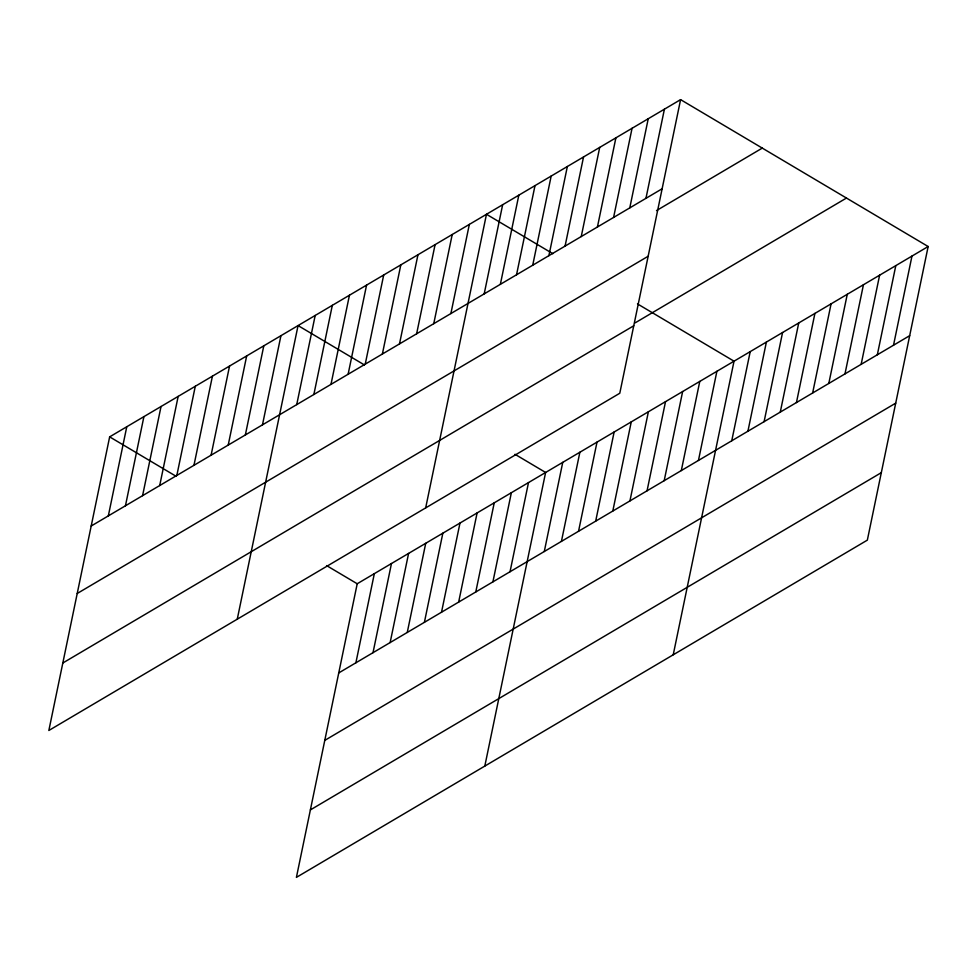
<?xml version="1.0" encoding="UTF-8"?>
<svg xmlns="http://www.w3.org/2000/svg" width="977" height="977" viewBox="0 0 977 977"><rect width="100%" height="100%" fill="white"/><g stroke="black" fill="none" stroke-linecap="round" stroke-linejoin="round"><path stroke-width="1.47" d="M680.59 99.63L109.656 436.866L48.85 730.478L619.784 393.243L680.59 99.63L928.15 246.522L867.344 540.134L296.41 877.37L357.216 583.757L928.15 246.522M108.325 515.905L126.778 426.741M125.447 505.781L143.912 416.629M142.581 495.669L161.034 406.517M159.703 485.557L178.168 396.393M176.837 475.433L195.29 386.281M193.959 465.321L212.424 376.157M211.093 455.197L229.546 366.045M228.215 445.085L246.68 355.921M245.349 434.96L263.802 345.809M262.471 424.848L280.936 335.697M237.264 619.186L298.058 325.573L364.445 364.958M296.727 404.612L315.192 315.461M313.861 394.5L332.314 305.337M330.983 384.376L349.448 295.225M348.117 374.264L366.57 285.101M365.239 364.14L383.705 274.989M382.373 354.028L400.826 264.877M399.495 343.904L417.961 254.753M416.629 333.792L435.083 244.641M355.884 662.797L374.338 573.646M433.751 323.68L452.217 234.517M373.006 652.685L391.472 563.521M450.885 313.556L469.339 224.405M390.141 642.561L408.594 553.409M425.667 507.906L486.473 214.281L552.848 253.678M407.262 632.449L425.728 543.297M484.189 293.882L502.654 204.73M424.397 622.325L442.85 533.173M500.358 284.331L518.824 195.18M441.519 612.213L459.984 523.061M516.54 274.781L535.005 185.618M458.653 602.101L477.106 512.937M532.721 265.219L551.175 176.068M475.775 591.977L494.24 502.825M548.891 255.669L567.356 166.505M492.909 581.865L511.362 492.701M565.072 246.106L583.538 156.955M510.031 571.74L528.496 482.589M581.242 236.556L599.707 147.405M484.812 766.09L545.618 472.477L514.989 454.293M597.423 227.006L615.889 137.842M544.287 551.504L562.752 462.353M613.593 217.444L632.058 128.292M629.774 207.893L648.239 118.73M561.421 541.392L579.874 452.241M645.956 198.331L664.409 109.18M578.543 531.28L597.008 442.117M595.677 521.156L614.13 432.005M612.799 511.044L631.264 421.881M629.933 500.92L648.386 411.769M647.055 490.808L665.52 401.657M664.189 480.684L682.642 391.533M681.311 470.572L699.776 381.421M698.445 460.46L716.898 371.297M673.226 654.798L734.032 361.185L637.48 303.896M731.749 440.786L750.214 351.622M747.918 431.223L766.383 342.072M764.099 421.673L782.565 332.522M780.269 412.123L798.734 322.96M796.45 402.561L814.916 313.409M812.632 393.01L831.085 303.847M828.801 383.448L847.267 294.297M844.983 373.898L863.448 284.747M861.152 364.348L879.618 275.184M877.334 354.785L895.799 265.634M893.515 345.235L911.968 256.072M91.191 526.017L662.125 188.781M656.52 210.58L762.28 148.101M77.22 593.491L648.154 256.255M635.209 322.825L846.461 198.05M62.821 663.004L633.755 325.768M338.75 672.921L909.685 335.673M324.779 740.383L895.714 403.147M310.381 809.909L881.315 472.66M109.656 436.866L176.031 476.251M326.574 565.585L357.216 583.757"/></g></svg>
